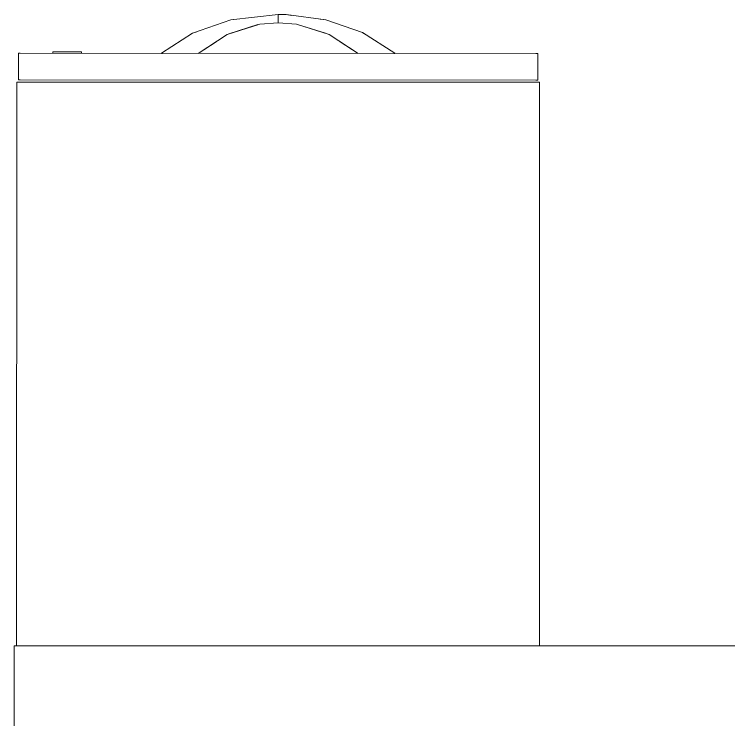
# Model space of a CAD drawing. Header units: inches. Extents: x 920 to 2661, y -647 to 1865.
# Drawn here: x 2318.14 to 2338.63, y 973.52 to 993.76 of the extents above; entities that cross this region are included whole.
import ezdxf

# ---------------------------------------------------------------- set-up
doc = ezdxf.new("R2010")
doc.units = ezdxf.units.IN
doc.header["$MEASUREMENT"] = 0
doc.layers.add('I-FURN', color=30, linetype='Continuous', lineweight=9)

# ---------------------------------------------------------------- blocks, each defined once
blk = doc.blocks.new('Steelcase Turnstone - Bivi - Table - Table Top - 60__ W-V23-FIRST FLOOR CONSTRUCTION')
at = {"layer": 'I-FURN'}
for p, q in [((0, -11.677), (0, 0)), ((0, 0), (58, 0)), ((58, 0), (58, -12.468)), ((23.97, -25.875), (34.141, -25.875)), ((20.25, -28.625), (22.314, -26.561)), ((35.607, -26.482), (37.75, -28.625)), ((5.474, -28.625), (0, -28.625)), ((20.25, -28.625), (10.402, -28.625)), ((47.474, -28.625), (37.75, -28.625)), ((58, -28.625), (52.402, -28.625))]:
    blk.add_line(p, q, dxfattribs=at)
for centre, radius, start, end in [((23.97, -28.216), 2.341, 90, 135), ((34.141, -27.948), 2.073, 45, 90)]:
    blk.add_arc(centre, radius, start, end, dxfattribs=at)
blk = doc.blocks.new('HON - Contain - Mobile Pedestal M Fronts BF - 18_ D-4471574-FIRST FLOOR CONSTRUCTION')
at = {"layer": 'I-FURN'}
for p, q in [((-7.5, 8.019), (-7.5, -8.149)), ((7.5, -8.149), (7.5, 8.023)), ((-7.437, -8.149), (-7.5, -8.149)), ((7.437, -8.149), (-7.437, -8.149)), ((7.5, -8.149), (7.437, -8.149)), ((-7.455, -8.211), (-7.455, -8.976)), ((-7.455, -8.211), (-7.455, -8.976)), ((-7.455, -8.211), (-7.455, -8.211)), ((-7.453, -8.211), (-7.447, -8.211)), ((-7.449, -8.211), (-7.449, -8.976)), ((-7.449, -8.211), (-7.449, -8.976)), ((-7.444, -8.211), (-7.449, -8.211)), ((-7.449, -8.211), (-7.394, -8.211)), ((-7.449, -8.976), (-7.449, -8.211)), ((-7.449, -8.211), (-7.449, -8.976)), ((-7.394, -8.211), (7.4, -8.211)), ((7.4, -8.211), (7.455, -8.211)), ((7.455, -8.211), (7.453, -8.211)), ((7.455, -8.976), (7.455, -8.211)), ((7.455, -8.211), (7.455, -8.976)), ((7.455, -8.976), (7.455, -8.211)), ((7.455, -8.976), (7.455, -8.211)), ((7.455, -8.211), (7.455, -8.211)), ((-7.455, -8.976), (-7.455, -8.976)), ((-7.447, -8.976), (-7.453, -8.976)), ((-7.394, -8.976), (-7.449, -8.976)), ((-7.449, -8.976), (-7.444, -8.976)), ((7.4, -8.976), (-7.394, -8.976)), ((-3.347, -8.979), (-3.343, -8.976)), ((-3.347, -8.979), (-3.292, -9.014)), ((-3.317, -8.976), (-3.343, -8.976)), ((-2.296, -8.976), (-1.783, -9.31)), ((2.296, -8.976), (1.783, -9.31)), ((5.642, -8.976), (5.642, -9.023)), ((6.468, -9.023), (6.468, -8.976)), ((7.455, -8.976), (7.4, -8.976)), ((7.453, -8.976), (7.455, -8.976)), ((7.455, -8.976), (7.455, -8.976)), ((5.642, -9.023), (5.763, -9.023)), ((6.468, -9.023), (5.642, -9.023)), ((6.347, -9.023), (6.468, -9.023)), ((-1.358, -9.552), (-0.558, -9.807)), ((1.415, -9.534), (0.579, -9.8))]:
    blk.add_line(p, q, dxfattribs=at)
at = {"layer": 'I-FURN', "flags": 128}
for points in [[(-3.347, -8.979), (-2.415, -9.572), (-1.371, -9.939), (-0.225, -10.088), (0, -10.095)], [(-2.296, -8.976), (-1.459, -9.52), (-0.526, -9.817), (0, -9.855)], [(2.296, -8.976), (1.459, -9.52), (0.526, -9.817), (0, -9.855)], [(0, -10.095), (1.362, -9.941), (2.455, -9.553), (3.347, -8.979)], [(2.33, -9.597), (2.455, -9.553), (3.347, -8.979)], [(-2.462, -9.543), (-2.415, -9.572), (-2.331, -9.602)], [(-1.421, -9.921), (-1.371, -9.939), (-1.204, -9.961)], [(1.281, -9.95), (1.362, -9.941), (1.446, -9.911)], [(-0.384, -10.067), (-0.225, -10.088), (0, -10.095)]]:
    blk.add_lwpolyline(points, dxfattribs=at)
at = {"layer": 'I-FURN'}
for points, knots in [([(3.317, -8.976), (3.318, -8.976), (3.324, -8.976), (3.332, -8.976), (3.339, -8.976), (3.345, -8.976), (3.345, -8.976), (3.343, -8.976)], [0.8888889, 0.8888889, 0.8888889, 0.8888889, 0.8958333, 0.9166667, 0.9375, 0.9583333, 1, 1, 1, 1]), ([(0, -9.9), (0, -9.897), (0, -9.89), (0, -9.883), (0, -9.878), (0, -9.877)], [0, 0, 0, 0, 0.363636, 0.727273, 1, 1, 1, 1]), ([(0, -9.897), (0, -9.895), (0, -9.89), (0, -9.883), (0, -9.88), (0, -9.878)], [0.0909091, 0.0909091, 0.0909091, 0.0909091, 0.3636364, 0.7272727, 0.9090909, 0.9090909, 0.9090909, 0.9090909]), ([(0, -9.975), (0, -9.962), (0, -9.941), (0, -9.92), (0, -9.908), (0, -9.902), (0, -9.9)], [0, 0, 0, 0, 0.5, 0.75, 0.875, 1, 1, 1, 1]), ([(0, -10.094), (0, -10.094), (0, -10.087), (0, -10.054), (0, -10.005), (0, -9.975)], [0.3333333, 0.3333333, 0.3333333, 0.3333333, 0.4444444, 0.6666667, 1, 1, 1, 1])]:
    blk.add_open_spline(points, degree=3, knots=knots, dxfattribs=at)
for points in [[(3.344, -8.976), (3.345, -8.976), (3.345, -8.976), (3.343, -8.976)], [(0, -9.877), (0, -9.871), (0, -9.862), (0, -9.857), (0, -9.856)], [(0, -9.876), (0, -9.882), (0, -9.888), (0, -9.895)], [(0, -9.876), (0, -9.882), (0, -9.888), (0, -9.895)]]:
    blk.add_open_spline(points, degree=3, dxfattribs=at)

msp = doc.modelspace()

# ---------------------------------------------------------------- block references
at = {"layer": 'I-FURN', "rotation": 179.9825073447625}
msp.add_blockref('HON - Contain - Mobile Pedestal M Fronts BF - 18_ D-4471574-FIRST FLOOR CONSTRUCTION', (2325.704, 983.659), dxfattribs=at)
at = {"layer": 'I-FURN'}
msp.add_blockref('Steelcase Turnstone - Bivi - Table - Table Top - 60__ W-V23-FIRST FLOOR CONSTRUCTION', (2318.135, 975.638), dxfattribs=at)

doc.saveas('drawing.dxf')
